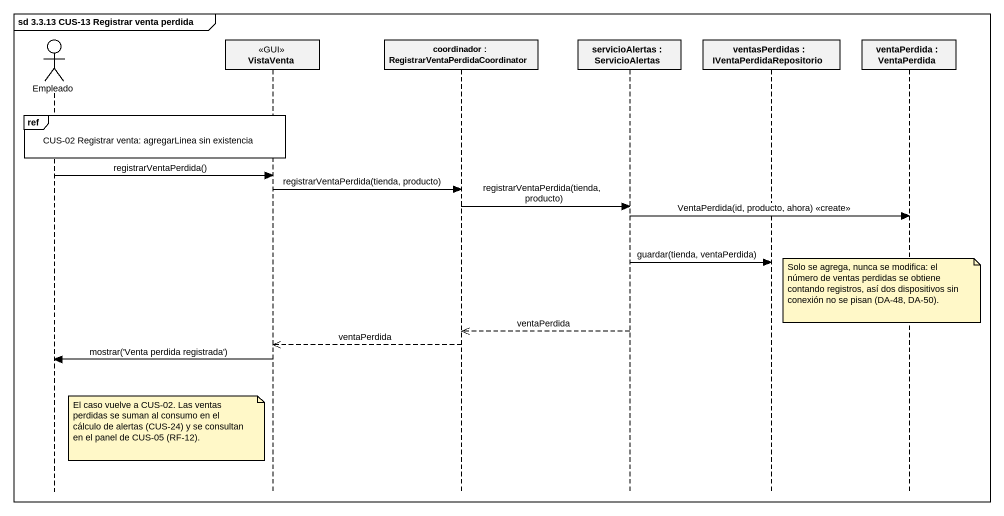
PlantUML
@startuml
mainframe sd 3.3.13 CUS-13 Registrar venta perdida
hide footbox
actor Empleado
participant VistaVenta <<GUI>>
participant "coordinador : RegistrarVentaPerdidaCoordinator" as coordinador
participant "servicioAlertas : ServicioAlertas" as servicioAlertas
participant "ventasPerdidas : IVentaPerdidaRepositorio" as ventasPerdidas
participant "ventaPerdida : VentaPerdida" as ventaPerdida

ref over Empleado, VistaVenta : CUS-02 Registrar venta: agregarLinea sin existencia
Empleado -> VistaVenta : registrarVentaPerdida()
VistaVenta -> coordinador : registrarVentaPerdida(tienda, producto)
coordinador -> servicioAlertas : registrarVentaPerdida(tienda, producto)
servicioAlertas -> ventaPerdida : VentaPerdida(id, producto, ahora) <<create>>
servicioAlertas -> ventasPerdidas : guardar(tienda, ventaPerdida)
note over ventaPerdida : Solo se agrega, nunca se modifica: el número de ventas perdidas se obtiene contando registros, así dos dispositivos sin conexión no se pisan (DA-48, DA-50).
servicioAlertas -->> coordinador : ventaPerdida
coordinador -->> VistaVenta : ventaPerdida
VistaVenta -> Empleado : mostrar('Venta perdida registrada')
note left of VistaVenta : El caso vuelve a CUS-02. Las ventas perdidas se suman al consumo en el cálculo de alertas (CUS-24) y se consultan en el panel de CUS-05 (RF-12).
@enduml
